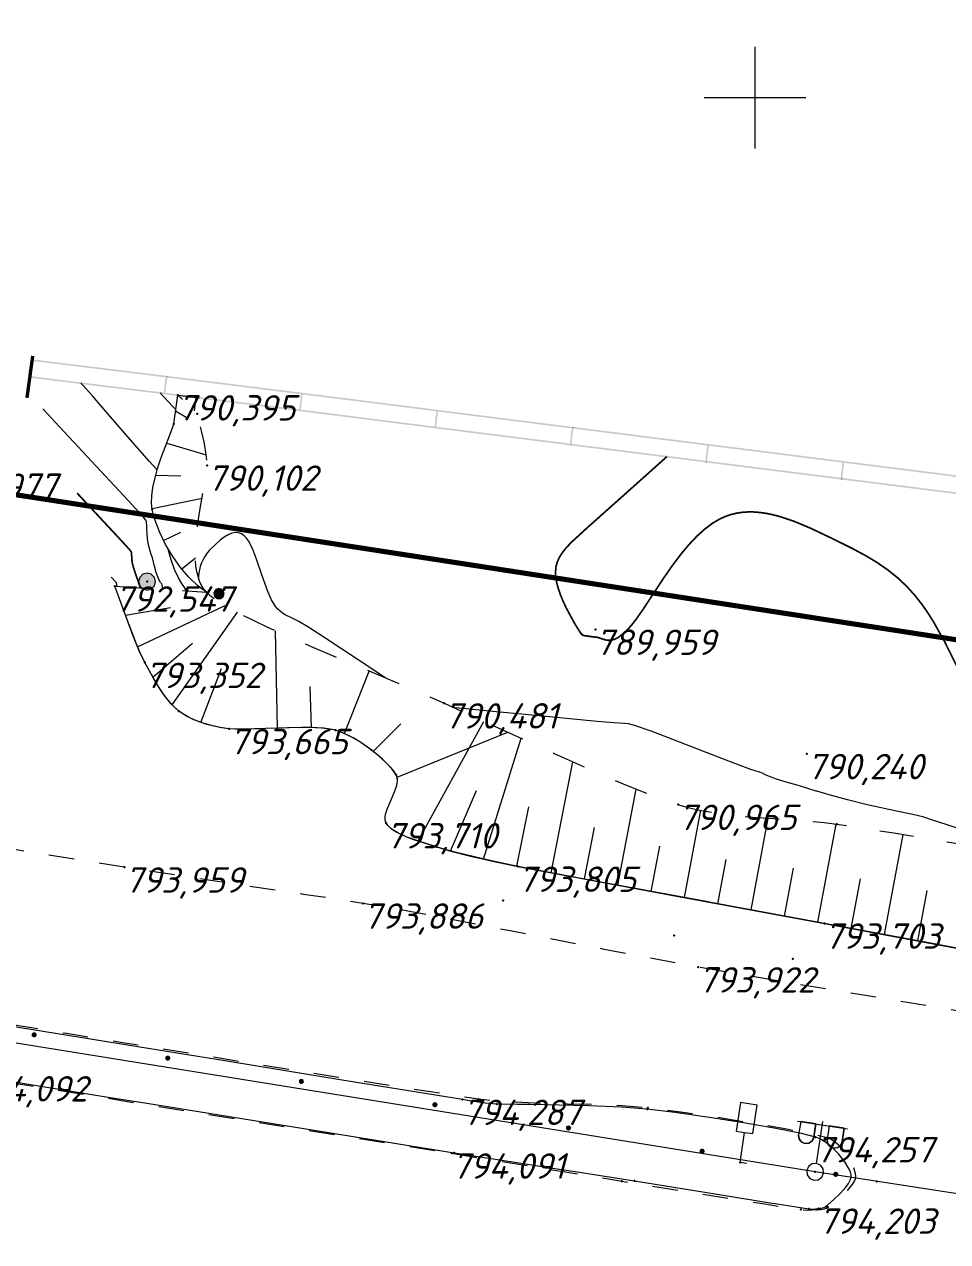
# Model space of a CAD drawing. Header units: metres. Extents: x 629572 to 645168, y 4785785 to 4790166.
# Drawn here: x 633256.9 to 633311.4, y 4788432.5 to 4788504.3 of the extents above; entities that cross this region are included whole.
import ezdxf

# ---------------------------------------------------------------- set-up
doc = ezdxf.new("R2010")
doc.units = ezdxf.units.M
for name, pattern in [('Сплошная', [0]), ('Сплошная_0_50', [0]), ('Штриховая 1.5-1.5', [3, 1.5, -1.5]), ('Штриховая 2', [4, 2, -2])]:
    doc.linetypes.add(name, pattern=pattern)
doc.layers.get('0').update_dxf_attribs({"linetype": 'CONTINUOUS'})
for name, color, linetype in [('Ворота', 7, 'CONTINUOUS'), ('Горизонтали', 7, 'CONTINUOUS'), ('Дороги с покрытием (край_ бровка)', 7, 'CONTINUOUS'), ('Дороги с покрытием (осевая линия)', 7, 'CONTINUOUS'), ('Дорожн. знаки (прочие)', 7, 'CONTINUOUS'), ('красная линия', 7, 'CONTINUOUS'), ('Нурсултан', 7, 'CONTINUOUS'), ('Ограды каменные и жб (H более 1м) - по краю', 7, 'CONTINUOUS'), ('Оттяжки для опор', 7, 'CONTINUOUS'), ('Проезжие части улиц и тротуаров (без бортового камня)', 7, 'CONTINUOUS'), ('Сетка координатная', 7, 'CONTINUOUS'), ('Столбы металлические', 7, 'CONTINUOUS'), ('Тротуары и пешеходные дорожки (бордюр)', 7, 'CONTINUOUS'), ('Фонари электр._ на мет. столб', 7, 'CONTINUOUS')]:
    doc.layers.add(name, color=color, linetype=linetype)
doc.layers.add('ЛЭП н.напряж.', color=10, linetype='SIL_KAB_NIZVOLT', lineweight=13)
doc.styles.add('ISOCPEUR', font='isocpeui.ttf')
doc.styles.get("Standard").update_dxf_attribs({"font": 'isocpeui.ttf'})
doc.linetypes.add('SIL_KAB_NIZVOLT', pattern='A,1,["<",Standard,S=1.6,R=0,X=-1,Y=-0.8],6,0,1,[">",Standard,S=1.6,R=0,X=-0.8,Y=-0.8],-2,8,-2', length=20)

# ---------------------------------------------------------------- blocks, each defined once
blk = doc.blocks.new('15 - 206.3.а знаки дорожн прочие')
at = {"color": 7, "linetype": 'Continuous', "lineweight": 0, "true_color": 0xffffff, "flags": 128}
blk.add_lwpolyline([(0.5, 3.5), (-0.5, 3.5), (-0.5, 1.8), (0, 1.8), (0.5, 1.8), (0.5, 3.5)], close=True, dxfattribs=at)
at = {"color": 7, "linetype": 'Continuous', "lineweight": 0, "flags": 128}
blk.add_lwpolyline([(0.4, 0), (0, 0), (0, 1.8)], dxfattribs=at)
at = {"color": 7, "style": 'ISOCPEUR', "flags": 1}
for tag in ['X', 'Отметка', 'Имя объекта CREDO-III', 'Код объекта CREDO-III', 'Номер', 'Примечание', 'Y']:
    blk.add_attdef(tag, (0, 0), '', height=2.5, dxfattribs=at)
blk = doc.blocks.new('38 - 110.1.2 фонари на метал.столб')
at = {"color": 7, "linetype": 'Continuous', "lineweight": 0, "flags": 128}
for points in [[(0, 0.5), (0, 3)], [(-1.5, 2.8), (1.5, 2.8)], [(-1.3, 2.8), (-1.3, 2)], [(-0.4, 2.8), (-0.4, 2)], [(0.4, 2.8), (0.4, 2)], [(1.3, 2.8), (1.3, 2)], [(-0.4, 2), (-0.434, 1.828), (-0.532, 1.682), (-0.678, 1.584), (-0.85, 1.55), (-1.022, 1.584), (-1.168, 1.682), (-1.266, 1.828), (-1.3, 2)], [(1.3, 2), (1.266, 1.828), (1.168, 1.682), (1.022, 1.584), (0.85, 1.55), (0.678, 1.584), (0.532, 1.682), (0.434, 1.828), (0.4, 2)]]:
    blk.add_lwpolyline(points, dxfattribs=at)
at = {"color": 7, "linetype": 'Continuous', "lineweight": 0, "true_color": 0xffffff, "flags": 128}
for points in [[(-0.4, 2.8), (-1.3, 2.8), (-1.3, 2), (-1.24, 1.775), (-1.075, 1.61), (-0.85, 1.55), (-0.625, 1.61), (-0.46, 1.775), (-0.4, 2), (-0.4, 2.8)], [(1.3, 2.8), (0.4, 2.8), (0.4, 2), (0.46, 1.775), (0.625, 1.61), (0.85, 1.55), (1.075, 1.61), (1.24, 1.775), (1.3, 2), (1.3, 2.8)]]:
    blk.add_lwpolyline(points, close=True, dxfattribs=at)
at = {"color": 7, "linetype": 'Continuous', "lineweight": 0, "flags": 128}
blk.add_lwpolyline([(0, 0.5), (-0.25, 0.433), (-0.433, 0.25), (-0.5, 0), (-0.433, -0.25), (-0.25, -0.433), (0, -0.5), (0.25, -0.433), (0.433, -0.25), (0.5, 0), (0.433, 0.25), (0.25, 0.433), (0, 0.5)], close=True, dxfattribs=at)
at = {"color": 7, "style": 'ISOCPEUR', "flags": 1}
for tag in ['X', 'Отметка', 'Имя объекта CREDO-III', 'Код объекта CREDO-III', 'Y']:
    blk.add_attdef(tag, (0, 0), '', height=2.5, dxfattribs=at)
blk = doc.blocks.new('20 - 106.1.1 столбы дерев d-0.6')
at = {"true_color": 0xffffff}
blk.add_hatch(color=7, dxfattribs=at).paths.add_polyline_path([(0.295, 0.052), (0.193, 0.23), (0, 0.3), (0, 0.3), (-0.193, 0.23), (-0.295, 0.052), (-0.26, -0.15), (-0.103, -0.282), (0.103, -0.282), (0.26, -0.15)])
at = {"color": 7, "linetype": 'Continuous', "lineweight": 0, "const_width": 0.06, "flags": 128}
blk.add_lwpolyline([(0, 0.3), (0.139, 0.266), (0.247, 0.17), (0.298, 0.036), (0.281, -0.106), (0.199, -0.225), (0.072, -0.291), (-0.072, -0.291), (-0.199, -0.225), (-0.281, -0.106), (-0.298, 0.036), (-0.247, 0.17), (-0.139, 0.266), (0, 0.3)], close=True, dxfattribs=at)
at = {"color": 7, "linetype": 'Continuous', "lineweight": 0, "true_color": 0xffffff, "flags": 128}
blk.add_lwpolyline([(0, 0.3), (-0.193, 0.23), (-0.295, 0.052), (-0.26, -0.15), (-0.103, -0.282), (0.103, -0.282), (0.26, -0.15), (0.295, 0.052), (0.193, 0.23), (0, 0.3)], close=True, dxfattribs=at)
at = {"color": 7, "style": 'ISOCPEUR', "flags": 1}
for tag in ['X', 'Высота', 'Отметка', 'Имя объекта CREDO-III', 'Код объекта CREDO-III', 'Номер', 'Y']:
    blk.add_attdef(tag, (0, 0), '', height=2.5, dxfattribs=at)
blk = doc.blocks.new('22 - 107.1.1 столбы метал d-1.0')
blk.add_hatch(color=7).paths.add_polyline_path([(0, 0.5), (-0.25, 0.433), (-0.433, 0.25), (-0.5, 0), (-0.433, -0.25), (-0.25, -0.433), (0, -0.5), (0.25, -0.433), (0.433, -0.25), (0.5, 0), (0.433, 0.25), (0.25, 0.433), (0, 0.5)])
at = {"color": 7, "linetype": 'Continuous', "lineweight": 0, "flags": 128}
blk.add_lwpolyline([(0, 0.5), (-0.25, 0.433), (-0.433, 0.25), (-0.5, 0), (-0.433, -0.25), (-0.25, -0.433), (0, -0.5), (0.25, -0.433), (0.433, -0.25), (0.5, 0), (0.433, 0.25), (0.25, 0.433), (0, 0.5)], close=True, dxfattribs=at)
at = {"color": 7, "style": 'ISOCPEUR', "flags": 1}
for tag in ['X', 'Высота', 'Отметка(высота) верхнего провода', 'Отметка(высота) нижнего провода', 'Отметка', 'Имя объекта CREDO-III', 'Код объекта CREDO-III', 'Номер', 'Y']:
    blk.add_attdef(tag, (0, 0), '', height=2.5, dxfattribs=at)
blk = doc.blocks.new('736 - 474 Ворота')
at = {"color": 7, "linetype": 'Continuous', "lineweight": 0, "const_width": 0.2, "flags": 128}
blk.add_lwpolyline([(0, 1.25), (0, -1.25)], dxfattribs=at)
blk = doc.blocks.new('Крест')
at = {"color": 0, "linetype": 'Continuous', "lineweight": 0, "flags": 128}
for points in [[(0, -1), (0, 1)], [(-1, 0), (1, 0)]]:
    blk.add_lwpolyline(points, dxfattribs=at)

msp = doc.modelspace()

# ---------------------------------------------------------------- hatches: boundary and pattern name
at = {"layer": 'Дороги с покрытием (осевая линия)'}
for points in [[(633257.442, 4788444.53), (633257.446, 4788444.531), (633257.562, 4788444.564), (633257.572, 4788444.567), (633257.569, 4788444.576), (633257.569, 4788444.576), (633257.572, 4788444.567), (633257.576, 4788444.568), (633257.578, 4788444.572), (633257.595, 4788444.612), (633257.628, 4788444.692), (633257.619, 4788444.696), (633257.628, 4788444.701), (633257.566, 4788444.815), (633257.563, 4788444.82), (633257.559, 4788444.82), (633257.557, 4788444.811), (633257.557, 4788444.811), (633257.559, 4788444.82), (633257.43, 4788444.843), (633257.422, 4788444.84), (633257.343, 4788444.771), (633257.324, 4788444.754), (633257.331, 4788444.747), (633257.331, 4788444.747), (633257.324, 4788444.754), (633257.322, 4788444.752), (633257.321, 4788444.751), (633257.321, 4788444.746), (633257.328, 4788444.616), (633257.338, 4788444.617), (633257.333, 4788444.616), (633257.328, 4788444.616), (633257.328, 4788444.611), (633257.332, 4788444.608), (633257.438, 4788444.533), (633257.444, 4788444.541), (633257.444, 4788444.541), (633257.438, 4788444.533)], [(633265.323, 4788443.154), (633265.327, 4788443.156), (633265.443, 4788443.188), (633265.452, 4788443.191), (633265.457, 4788443.192), (633265.459, 4788443.197), (633265.475, 4788443.236), (633265.509, 4788443.317), (633265.5, 4788443.321), (633265.5, 4788443.321), (633265.507, 4788443.318), (633265.509, 4788443.317), (633265.511, 4788443.321), (633265.51, 4788443.323), (633265.509, 4788443.326), (633265.446, 4788443.44), (633265.438, 4788443.435), (633265.438, 4788443.435), (633265.446, 4788443.44), (633265.444, 4788443.444), (633265.439, 4788443.445), (633265.311, 4788443.467), (633265.303, 4788443.465), (633265.224, 4788443.395), (633265.205, 4788443.378), (633265.212, 4788443.371), (633265.212, 4788443.371), (633265.202, 4788443.37), (633265.213, 4788443.319), (633265.215, 4788443.306), (633265.215, 4788443.306), (633265.202, 4788443.37), (633265.209, 4788443.241), (633265.219, 4788443.241), (633265.219, 4788443.241), (633265.213, 4788443.233), (633265.221, 4788443.229), (633265.271, 4788443.203), (633265.272, 4788443.203), (633265.213, 4788443.233), (633265.319, 4788443.157)], [(633273.204, 4788441.779), (633273.208, 4788441.78), (633273.324, 4788441.813), (633273.333, 4788441.816), (633273.331, 4788441.826), (633273.331, 4788441.826), (633273.333, 4788441.816), (633273.34, 4788441.822), (633273.335, 4788441.824), (633273.331, 4788441.826), (633273.331, 4788441.826), (633273.34, 4788441.822), (633273.356, 4788441.861), (633273.39, 4788441.942), (633273.392, 4788441.946), (633273.391, 4788441.948), (633273.39, 4788441.95), (633273.327, 4788442.065), (633273.319, 4788442.06), (633273.319, 4788442.06), (633273.327, 4788442.065), (633273.325, 4788442.069), (633273.32, 4788442.07), (633273.192, 4788442.092), (633273.184, 4788442.09), (633273.19, 4788442.082), (633273.19, 4788442.082), (633273.184, 4788442.09), (633273.105, 4788442.02), (633273.086, 4788442.003), (633273.084, 4788442.001), (633273.083, 4788442), (633273.083, 4788441.995), (633273.094, 4788441.943), (633273.096, 4788441.931), (633273.096, 4788441.931), (633273.083, 4788441.995), (633273.09, 4788441.865), (633273.1, 4788441.866), (633273.099, 4788441.866), (633273.094, 4788441.858), (633273.102, 4788441.854), (633273.148, 4788441.83), (633273.094, 4788441.858), (633273.2, 4788441.782)], [(633281.085, 4788440.404), (633281.089, 4788440.406), (633281.205, 4788440.439), (633281.214, 4788440.441), (633281.219, 4788440.443), (633281.221, 4788440.447), (633281.216, 4788440.449), (633281.212, 4788440.451), (633281.212, 4788440.451), (633281.221, 4788440.447), (633281.237, 4788440.486), (633281.271, 4788440.567), (633281.262, 4788440.571), (633281.262, 4788440.571), (633281.271, 4788440.576), (633281.258, 4788440.593), (633281.231, 4788440.628), (633281.231, 4788440.628), (633281.271, 4788440.576), (633281.208, 4788440.69), (633281.206, 4788440.694), (633281.201, 4788440.695), (633281.2, 4788440.685), (633281.2, 4788440.685), (633281.201, 4788440.695), (633281.073, 4788440.717), (633281.071, 4788440.707), (633281.071, 4788440.707), (633281.073, 4788440.717), (633281.068, 4788440.718), (633281.065, 4788440.715), (633280.986, 4788440.645), (633280.967, 4788440.629), (633280.965, 4788440.627), (633280.964, 4788440.625), (633280.964, 4788440.621), (633280.975, 4788440.569), (633280.977, 4788440.556), (633280.977, 4788440.556), (633280.964, 4788440.621), (633280.971, 4788440.491), (633280.975, 4788440.483), (633281.081, 4788440.407), (633281.086, 4788440.415), (633281.086, 4788440.415), (633281.081, 4788440.407)], [(633288.966, 4788439.031), (633288.97, 4788439.032), (633289.086, 4788439.065), (633289.096, 4788439.068), (633289.102, 4788439.074), (633289.119, 4788439.113), (633289.152, 4788439.194), (633289.154, 4788439.198), (633289.153, 4788439.2), (633289.152, 4788439.202), (633289.143, 4788439.198), (633289.143, 4788439.197), (633289.143, 4788439.198), (633289.152, 4788439.202), (633289.139, 4788439.219), (633289.112, 4788439.255), (633289.112, 4788439.255), (633289.152, 4788439.202), (633289.089, 4788439.316), (633289.082, 4788439.322), (633288.954, 4788439.344), (633288.949, 4788439.345), (633288.946, 4788439.341), (633288.867, 4788439.272), (633288.848, 4788439.255), (633288.855, 4788439.248), (633288.855, 4788439.248), (633288.845, 4788439.247), (633288.856, 4788439.195), (633288.858, 4788439.183), (633288.858, 4788439.183), (633288.845, 4788439.247), (633288.852, 4788439.117), (633288.852, 4788439.112), (633288.856, 4788439.11), (633288.962, 4788439.034)], [(633296.847, 4788437.659), (633296.852, 4788437.661), (633296.849, 4788437.67), (633296.849, 4788437.67), (633296.852, 4788437.661), (633296.968, 4788437.694), (633296.977, 4788437.696), (633296.984, 4788437.702), (633297, 4788437.741), (633297.034, 4788437.822), (633297.025, 4788437.826), (633297.034, 4788437.831), (633297.021, 4788437.848), (633296.994, 4788437.883), (633296.994, 4788437.883), (633297.034, 4788437.831), (633296.971, 4788437.945), (633296.962, 4788437.94), (633296.962, 4788437.94), (633296.971, 4788437.945), (633296.969, 4788437.949), (633296.964, 4788437.95), (633296.836, 4788437.972), (633296.831, 4788437.973), (633296.827, 4788437.97), (633296.834, 4788437.962), (633296.827, 4788437.97), (633296.749, 4788437.9), (633296.73, 4788437.884), (633296.737, 4788437.876), (633296.737, 4788437.876), (633296.727, 4788437.876), (633296.733, 4788437.746), (633296.734, 4788437.741), (633296.738, 4788437.738), (633296.743, 4788437.746), (633296.743, 4788437.746), (633296.738, 4788437.738), (633296.843, 4788437.662), (633296.849, 4788437.67), (633296.849, 4788437.67), (633296.843, 4788437.662)], [(633304.731, 4788436.296), (633304.735, 4788436.297), (633304.851, 4788436.33), (633304.86, 4788436.333), (633304.867, 4788436.339), (633304.862, 4788436.341), (633304.858, 4788436.342), (633304.858, 4788436.342), (633304.867, 4788436.339), (633304.883, 4788436.378), (633304.917, 4788436.459), (633304.919, 4788436.463), (633304.918, 4788436.465), (633304.916, 4788436.467), (633304.854, 4788436.581), (633304.845, 4788436.577), (633304.845, 4788436.577), (633304.854, 4788436.581), (633304.851, 4788436.586), (633304.847, 4788436.586), (633304.718, 4788436.609), (633304.71, 4788436.606), (633304.717, 4788436.599), (633304.717, 4788436.599), (633304.71, 4788436.606), (633304.632, 4788436.536), (633304.613, 4788436.52), (633304.62, 4788436.512), (633304.609, 4788436.512), (633304.62, 4788436.46), (633304.623, 4788436.447), (633304.623, 4788436.447), (633304.609, 4788436.512), (633304.616, 4788436.382), (633304.626, 4788436.382), (633304.626, 4788436.382), (633304.622, 4788436.382), (633304.616, 4788436.382), (633304.617, 4788436.377), (633304.621, 4788436.374), (633304.727, 4788436.299), (633304.732, 4788436.307), (633304.732, 4788436.307), (633304.727, 4788436.299)]]:
    msp.add_hatch(color=7, dxfattribs=at).paths.add_polyline_path(points)
at = {"layer": 'Ограды каменные и жб (H более 1м) - по краю'}
for points in [[(633259.309, 4788483.207), (633262.144, 4788482.858), (633265.15, 4788482.487), (633265.156, 4788482.537), (633265.15, 4788482.487), (633265.199, 4788482.481), (633265.206, 4788482.531), (633265.328, 4788483.523), (633265.278, 4788483.529), (633265.284, 4788483.579), (633262.278, 4788483.95), (633259.444, 4788484.299), (633257.345, 4788484.558), (633257.332, 4788484.459), (633259.431, 4788484.2), (633262.266, 4788483.85), (633265.222, 4788483.486), (633265.112, 4788482.593), (633262.156, 4788482.957), (633259.321, 4788483.307), (633257.222, 4788483.566), (633257.21, 4788483.466)], [(633273.101, 4788481.597), (633272.305, 4788481.698), (633272.305, 4788481.698), (633272.305, 4788481.698), (633270.145, 4788481.967), (633267.311, 4788482.32), (633265.947, 4788482.49), (633265.947, 4788482.49), (633265.947, 4788482.49), (633265.212, 4788482.58), (633265.199, 4788482.481), (633265.935, 4788482.39), (633267.298, 4788482.221), (633270.132, 4788481.867), (633272.293, 4788481.598), (633273.138, 4788481.492), (633273.187, 4788481.485), (633273.194, 4788481.535), (633273.319, 4788482.527), (633273.325, 4788482.577), (633273.276, 4788482.583), (633273.269, 4788482.533), (633273.276, 4788482.583), (633272.431, 4788482.69), (633272.43, 4788482.69), (633272.429, 4788482.69), (633270.268, 4788482.959), (633267.434, 4788483.312), (633266.071, 4788483.482), (633266.07, 4788483.482), (633266.07, 4788483.482), (633265.334, 4788483.573), (633265.322, 4788483.474), (633266.057, 4788483.383), (633266.058, 4788483.383), (633266.058, 4788483.383), (633267.422, 4788483.213), (633270.256, 4788482.86), (633272.416, 4788482.591), (633272.417, 4788482.591), (633272.418, 4788482.59), (633273.213, 4788482.49)], [(633265.328, 4788483.523), (633265.334, 4788483.573), (633265.284, 4788483.579), (633265.278, 4788483.529)], [(633275.286, 4788481.22), (633278.119, 4788480.863), (633281.124, 4788480.483), (633281.174, 4788480.477), (633281.18, 4788480.527), (633281.306, 4788481.519), (633281.312, 4788481.569), (633281.262, 4788481.575), (633281.256, 4788481.525), (633281.262, 4788481.575), (633278.257, 4788481.954), (633275.424, 4788482.312), (633273.325, 4788482.577), (633273.313, 4788482.478), (633275.411, 4788482.213), (633278.245, 4788481.855), (633281.2, 4788481.482), (633281.087, 4788480.589), (633278.132, 4788480.962), (633275.298, 4788481.32), (633273.2, 4788481.585), (633273.187, 4788481.485)], [(633283.273, 4788480.212), (633286.106, 4788479.855), (633289.111, 4788479.475), (633289.117, 4788479.525), (633289.167, 4788479.519), (633289.292, 4788480.511), (633289.243, 4788480.517), (633289.249, 4788480.567), (633286.244, 4788480.946), (633283.41, 4788481.304), (633281.312, 4788481.569), (633281.299, 4788481.469), (633283.398, 4788481.204), (633286.231, 4788480.847), (633289.187, 4788480.474), (633289.074, 4788479.581), (633286.119, 4788479.954), (633283.285, 4788480.312), (633281.187, 4788480.576), (633281.174, 4788480.477)], [(633291.259, 4788479.204), (633294.093, 4788478.846), (633297.098, 4788478.467), (633297.104, 4788478.517), (633297.154, 4788478.51), (633297.279, 4788479.502), (633297.229, 4788479.509), (633297.279, 4788479.502), (633297.285, 4788479.552), (633297.236, 4788479.558), (633294.23, 4788479.938), (633291.397, 4788480.295), (633289.299, 4788480.56), (633289.286, 4788480.461), (633291.384, 4788480.196), (633294.218, 4788479.838), (633297.173, 4788479.465), (633297.061, 4788478.572), (633294.105, 4788478.946), (633291.272, 4788479.303), (633289.173, 4788479.568), (633289.161, 4788479.469)], [(633289.292, 4788480.511), (633289.299, 4788480.56), (633289.249, 4788480.567), (633289.243, 4788480.517)], [(633289.167, 4788479.519), (633289.117, 4788479.525), (633289.111, 4788479.475), (633289.161, 4788479.469)], [(633299.246, 4788478.196), (633302.079, 4788477.838), (633305.084, 4788477.459), (633305.091, 4788477.508), (633305.14, 4788477.502), (633305.266, 4788478.494), (633305.216, 4788478.5), (633305.266, 4788478.494), (633305.272, 4788478.544), (633305.222, 4788478.55), (633302.217, 4788478.929), (633299.384, 4788479.287), (633297.285, 4788479.552), (633297.273, 4788479.453), (633299.371, 4788479.188), (633302.205, 4788478.83), (633305.16, 4788478.457), (633305.047, 4788477.564), (633302.092, 4788477.937), (633299.258, 4788478.295), (633297.16, 4788478.56), (633297.147, 4788478.461)], [(633297.154, 4788478.51), (633297.104, 4788478.517), (633297.098, 4788478.467), (633297.147, 4788478.461)], [(633307.232, 4788477.187), (633310.066, 4788476.83), (633313.071, 4788476.45), (633313.077, 4788476.5), (633313.071, 4788476.45), (633313.121, 4788476.444), (633313.127, 4788476.494), (633313.231, 4788477.319), (633313.152, 4788477.45), (633313.148, 4788477.456), (633313.089, 4788477.553), (633313.086, 4788477.557), (633310.204, 4788477.921), (633307.37, 4788478.279), (633305.272, 4788478.544), (633305.259, 4788478.444), (633307.358, 4788478.18), (633310.191, 4788477.822), (633313.147, 4788477.449), (633313.034, 4788476.556), (633310.078, 4788476.929), (633307.245, 4788477.287), (633305.147, 4788477.552), (633305.134, 4788477.452)], [(633305.14, 4788477.502), (633305.091, 4788477.508), (633305.084, 4788477.459), (633305.134, 4788477.452)]]:
    msp.add_hatch(color=7, dxfattribs=at).paths.add_polyline_path(points)

# ---------------------------------------------------------------- linework, layer by layer
at = {"layer": 'Горизонтали', "color": 34, "linetype": 'Сплошная', "lineweight": 0, "true_color": 0xa55200, "flags": 128}
for points, elevation in [([(633264.731, 4788478.015), (633264.683, 4788478.066), (633264.268, 4788478.528), (633263.003, 4788479.973), (633261.715, 4788481.461), (633261.478, 4788481.736), (633260.903, 4788482.393), (633260.358, 4788483.001), (633260.267, 4788483.102), (633260.238, 4788483.135), (633260.234, 4788483.139), (633260.229, 4788483.144)], 791), ([(633265.827, 4788481.593), (633265.675, 4788481.755), (633265.066, 4788482.404), (633264.914, 4788482.567)], 790.5), ([(633265.076, 4788470.979), (633265.066, 4788471.029), (633265.018, 4788471.235), (633264.976, 4788471.32), (633264.975, 4788471.322), (633264.928, 4788471.387), (633264.852, 4788471.52), (633264.764, 4788471.715), (633264.671, 4788471.98), (633264.574, 4788472.337), (633264.557, 4788472.411), (633264.446, 4788472.83), (633264.38, 4788473.029), (633264.229, 4788473.518), (633264.171, 4788473.825), (633264.132, 4788474.19), (633264.111, 4788474.631), (633264.11, 4788474.68), (633264.092, 4788474.977), (633264.051, 4788475.068), (633263.917, 4788475.234), (633263.017, 4788476.22), (633258.984, 4788480.557), (633258.48, 4788481.098), (633258.278, 4788481.315), (633258.028, 4788481.583), (633258.018, 4788481.595), (633257.98, 4788481.634)], 791.5), ([(633278.171, 4788465.763), (633277.512, 4788466.199), (633274.671, 4788468.079), (633273.614, 4788468.772), (633273.094, 4788469.086), (633272.657, 4788469.301), (633272.286, 4788469.48), (633272.117, 4788469.579), (633271.976, 4788469.684), (633271.844, 4788469.811), (633271.718, 4788469.961), (633271.476, 4788470.351), (633271.247, 4788470.86), (633270.908, 4788471.842), (633270.595, 4788472.765), (633270.348, 4788473.382), (633270.107, 4788473.839), (633269.988, 4788474.007), (633269.869, 4788474.136), (633269.707, 4788474.254), (633269.53, 4788474.319), (633269.339, 4788474.332), (633269.133, 4788474.293), (633268.915, 4788474.204), (633268.682, 4788474.063), (633268.435, 4788473.873), (633268.147, 4788473.612), (633267.793, 4788473.264), (633267.639, 4788473.074), (633267.482, 4788472.812), (633267.351, 4788472.542), (633267.271, 4788472.333), (633267.216, 4788472.134), (633267.179, 4788471.926), (633267.163, 4788471.748), (633267.162, 4788471.741), (633267.157, 4788471.679), (633267.157, 4788471.676), (633267.157, 4788471.674), (633267.157, 4788471.673), (633267.157, 4788471.673), (633267.156, 4788471.672)], 790.5), ([(633266.42, 4788470.893), (633266.416, 4788470.916), (633266.383, 4788471.028), (633266.312, 4788471.13), (633266.297, 4788471.148), (633266.179, 4788471.315), (633265.983, 4788471.657), (633265.759, 4788472.158), (633265.539, 4788472.784), (633265.401, 4788473.277), (633265.377, 4788473.372)], 791), ([(633262.388, 4788471.151), (633262.384, 4788471.156), (633262.364, 4788471.192), (633262.34, 4788471.271), (633262.332, 4788471.315), (633262.33, 4788471.337), (633262.33, 4788471.34), (633262.329, 4788471.354), (633262.275, 4788471.417), (633262.071, 4788471.636), (633262.02, 4788471.69)], 792.5), ([(633315.173, 4788455.436), (633315.111, 4788455.537), (633314.945, 4788455.786), (633314.802, 4788455.941), (633314.654, 4788456.025), (633314.311, 4788456.131), (633313.781, 4788456.287), (633310.837, 4788457.237), (633310.519, 4788457.345), (633309.892, 4788457.548), (633309.308, 4788457.692), (633308.352, 4788457.894), (633306.539, 4788458.283), (633305.446, 4788458.55), (633304.364, 4788458.846), (633303.653, 4788459.064), (633303.612, 4788459.077), (633302.987, 4788459.269), (633302.475, 4788459.418), (633301.829, 4788459.607), (633301.197, 4788459.803), (633300.908, 4788459.907), (633300.691, 4788460), (633300.5, 4788460.094), (633300.486, 4788460.102), (633300.285, 4788460.184), (633300.258, 4788460.191), (633299.76, 4788460.351), (633298.797, 4788460.708), (633296.916, 4788461.435), (633293.923, 4788462.585), (633292.824, 4788462.967), (633292.53, 4788463.043), (633292.312, 4788463.068), (633292.309, 4788463.068), (633291.672, 4788463.105), (633290.684, 4788463.186), (633288.074, 4788463.434), (633286.445, 4788463.592), (633284.724, 4788463.759), (633283.324, 4788463.896), (633283.324, 4788463.896), (633282.548, 4788463.971), (633282.302, 4788463.995), (633282.263, 4788463.999), (633282.222, 4788464.003)], 790.5)]:
    msp.add_lwpolyline(points, dxfattribs=dict(at, elevation=elevation))
at = {"layer": 'Горизонтали', "color": 34, "linetype": 'Сплошная', "lineweight": 0, "const_width": 0.1, "flags": 128}
for points, elevation in [([(633325.457, 4788453.844), (633325.583, 4788453.849), (633326.089, 4788453.893), (633326.231, 4788453.952), (633326.344, 4788454.007), (633326.915, 4788454.119), (633327.046, 4788454.141), (633327.504, 4788454.219), (633328.186, 4788454.334), (633328.198, 4788454.336), (633328.465, 4788454.393), (633328.648, 4788454.486), (633328.825, 4788454.655), (633329.017, 4788454.922), (633329.205, 4788455.262), (633329.346, 4788455.611), (633329.442, 4788455.972), (633329.491, 4788456.345), (633329.495, 4788456.73), (633329.452, 4788457.124), (633329.362, 4788457.528), (633329.227, 4788457.941), (633329.039, 4788458.381), (633328.791, 4788458.864), (633328.486, 4788459.388), (633328.123, 4788459.951), (633327.702, 4788460.556), (633327.23, 4788461.189), (633326.716, 4788461.84), (633326.186, 4788462.474), (633325.867, 4788462.832), (633325.637, 4788463.06), (633325.447, 4788463.205), (633325.276, 4788463.282), (633325.108, 4788463.3), (633324.923, 4788463.262), (633324.698, 4788463.167), (633324.36, 4788462.982), (633323.953, 4788462.747), (633322.903, 4788462.146), (633322.075, 4788461.702), (633321.34, 4788461.343), (633320.702, 4788461.075), (633319.981, 4788460.841), (633319.267, 4788460.69), (633318.551, 4788460.62), (633317.734, 4788460.619), (633316.77, 4788460.671), (633316.007, 4788460.754), (633315.699, 4788460.812), (633315.37, 4788460.897), (633315.155, 4788460.956), (633315.143, 4788460.959), (633314.94, 4788461.024), (633314.768, 4788461.119), (633314.591, 4788461.263), (633314.408, 4788461.458), (633314.212, 4788461.715), (633314.006, 4788462.031), (633313.561, 4788462.846), (633312.744, 4788464.608), (633311.879, 4788466.494), (633311.189, 4788467.881), (633310.533, 4788469.052), (633310.217, 4788469.554), (633309.908, 4788470.006), (633309.44, 4788470.609), (633308.941, 4788471.159), (633308.405, 4788471.664), (633307.823, 4788472.131), (633307.208, 4788472.556), (633306.513, 4788472.974), (633305.716, 4788473.401), (633304.578, 4788473.966), (633304.574, 4788473.968), (633304.571, 4788473.969), (633303.297, 4788474.576), (633302.34, 4788474.978), (633301.47, 4788475.272), (633301.066, 4788475.379), (633300.677, 4788475.459), (633300.291, 4788475.515), (633299.919, 4788475.544), (633299.561, 4788475.545), (633299.214, 4788475.52), (633298.88, 4788475.467), (633298.557, 4788475.387), (633298.244, 4788475.279), (633297.943, 4788475.144), (633297.493, 4788474.88), (633297.036, 4788474.538), (633296.571, 4788474.117), (633296.095, 4788473.613), (633295.618, 4788473.041), (633295.117, 4788472.376), (633294.587, 4788471.614), (633293.911, 4788470.587), (633293.378, 4788469.774), (633293.02, 4788469.262), (633292.728, 4788468.886), (633292.449, 4788468.575), (633292.184, 4788468.327), (633291.933, 4788468.143), (633291.699, 4788468.025), (633291.477, 4788467.968), (633291.268, 4788467.971), (633291.044, 4788468.034), (633291.042, 4788468.035), (633290.726, 4788468.143), (633290.726, 4788468.143), (633290.672, 4788468.148), (633290.59, 4788468.157), (633290.483, 4788468.17), (633290.366, 4788468.184), (633290.364, 4788468.184), (633289.915, 4788468.249), (633289.814, 4788468.289), (633289.716, 4788468.389), (633289.346, 4788468.981), (633288.852, 4788469.897), (633288.661, 4788470.309), (633288.504, 4788470.695), (633288.381, 4788471.057), (633288.293, 4788471.392), (633288.241, 4788471.699), (633288.225, 4788471.979), (633288.25, 4788472.282), (633288.325, 4788472.573), (633288.452, 4788472.858), (633288.633, 4788473.147), (633288.864, 4788473.437), (633289.165, 4788473.756), (633290.144, 4788474.655), (633290.187, 4788474.693), (633291.515, 4788475.875), (633292.867, 4788477.083), (633293.948, 4788478.049), (633293.948, 4788478.049), (633294.298, 4788478.362), (633294.545, 4788478.583), (633294.754, 4788478.77), (633294.765, 4788478.78), (633294.796, 4788478.808), (633294.796, 4788478.808)], 790), ([(633263.732, 4788471.065), (633263.717, 4788471.115), (633263.595, 4788471.486), (633263.542, 4788471.635), (633263.321, 4788472.291), (633263.26, 4788472.537), (633263.232, 4788472.753), (633263.221, 4788472.984), (633263.22, 4788473.01), (633263.21, 4788473.165), (633263.119, 4788473.301), (633262.646, 4788473.819), (633260.527, 4788476.096), (633260, 4788476.662)], 792)]:
    msp.add_lwpolyline(points, dxfattribs=dict(at, elevation=elevation))
at = {"layer": 'Дороги с покрытием (край_ бровка)', "color": 251, "linetype": 'Сплошная', "lineweight": 0, "true_color": 0x636466, "flags": 128}
msp.add_lwpolyline([(633329.849, 4788445.902), (633329.107, 4788446.037), (633328.397, 4788446.199), (633328.052, 4788446.302), (633327.749, 4788446.414), (633327.484, 4788446.551), (633327.182, 4788446.764), (633326.991, 4788446.915), (633326.644, 4788447.181), (633326.341, 4788447.365), (633326.06, 4788447.471), (633325.636, 4788447.547), (633324.868, 4788447.642), (633324.073, 4788447.728), (633323.006, 4788447.845), (633321.955, 4788447.974), (633321.151, 4788448.096), (633317.269, 4788448.808), (633310.753, 4788450.022), (633310.678, 4788450.036), (633304.088, 4788451.265), (633297.288, 4788452.523), (633297.234, 4788452.533), (633290.154, 4788453.844), (633286.012, 4788454.621), (633284.274, 4788454.988), (633282.545, 4788455.401), (633281.782, 4788455.605), (633281.197, 4788455.782), (633280.72, 4788455.934), (633280.051, 4788456.15), (633279.418, 4788456.381), (633278.935, 4788456.603), (633278.69, 4788456.745), (633278.491, 4788456.889), (633278.338, 4788457.036), (633278.231, 4788457.187), (633278.176, 4788457.348), (633278.17, 4788457.543), (633278.214, 4788457.776), (633278.31, 4788458.06), (633278.527, 4788458.561), (633278.769, 4788459.122), (633278.861, 4788459.413), (633278.902, 4788459.655), (633278.892, 4788459.861), (633278.832, 4788460.033), (633278.707, 4788460.226), (633278.527, 4788460.449), (633278.029, 4788460.952), (633277.382, 4788461.492), (633276.69, 4788461.975), (633276.3, 4788462.208), (633275.924, 4788462.402), (633275.57, 4788462.555), (633275.24, 4788462.664), (633274.891, 4788462.736), (633274.444, 4788462.787), (633273.897, 4788462.816), (633273.24, 4788462.825), (633271.118, 4788462.767), (633270.759, 4788462.753), (633269.607, 4788462.722), (633268.981, 4788462.747), (633268.44, 4788462.829), (633267.927, 4788462.937), (633267.388, 4788463.091), (633266.899, 4788463.276), (633266.418, 4788463.517), (633266.007, 4788463.794), (633265.634, 4788464.135), (633265.254, 4788464.581), (633264.922, 4788465.045), (633264.581, 4788465.591), (633264.002, 4788466.652), (633263.741, 4788467.202), (633263.448, 4788467.891), (633262.852, 4788469.447), (633262.235, 4788471.161)], dxfattribs=at)
at = {"layer": 'красная линия', "color": 1, "linetype": 'Сплошная_0_50', "lineweight": 0, "true_color": 0xff0000, "const_width": 0.3, "elevation": 794.579, "flags": 128}
msp.add_lwpolyline([(635401.641, 4788148.595), (634957.655, 4788205.711), (634868.946, 4788233.682), (634603.956, 4788290.084), (634469.438, 4788276.801), (634466.442, 4788288.998), (634455.452, 4788300.111), (634423.85, 4788288.187), (634367.861, 4788295.693), (634267.843, 4788409.4), (634475.845, 4788682.207), (634474.555, 4788790.795), (634449.85, 4788818.401), (634024.042, 4788644.6), (633889.34, 4788556.209), (633827.944, 4788529.992), (633792.752, 4788543.316), (633784.34, 4788495.79), (633741.538, 4788462.098), (633741.25, 4788461.815), (633707.246, 4788430.797), (633615.343, 4788446.001), (633603.65, 4788448.117), (633593.847, 4788448.295), (633403.135, 4788458.998), (633383.735, 4788456.919), (632950.737, 4788523.705), (632422.446, 4788608.882), (631759.541, 4788723.01), (631749.061, 4788727.901), (631729.34, 4788731.902), (631702.953, 4788733.892), (631676.149, 4788739.917), (631633.151, 4788748.593), (631552.757, 4788764.604), (631505.748, 4788774.005), (631486.053, 4788777.916), (631418.334, 4788781.792), (630663.641, 4788895.085)], dxfattribs=at)
at = {"layer": 'ЛЭП н.напряж.', "lineweight": 13}
msp.add_lwpolyline([(633956.501, 4788331.707), (633922.81, 4788336.992), (633888.131, 4788342.675), (633853.736, 4788348.119), (633819.767, 4788353.675), (633785.324, 4788359.671), (633750.794, 4788364.868), (633715.797, 4788370.174), (633679.74, 4788375.962), (633645.168, 4788381.424), (633610.662, 4788387.089), (633576.869, 4788392.73), (633544.157, 4788397.966), (633510.841, 4788403.299), (633477.474, 4788408.502), (633444.363, 4788413.806), (633412.436, 4788419.051), (633378.475, 4788424.98), (633303.547, 4788436.604), (633254.751, 4788444.467), (633214.209, 4788452.322), (633180.137, 4788457.953)], dxfattribs=at)
at = {"layer": 'Нурсултан', "color": 251, "linetype": 'Сплошная', "lineweight": 0, "flags": 128}
for points in [[(633267.632, 4788470.815), (633267.372, 4788471), (633267.113, 4788471.21), (633266.602, 4788471.7), (633266.108, 4788472.276), (633265.646, 4788472.922), (633265.227, 4788473.622), (633264.876, 4788474.34), (633264.608, 4788475.041), (633264.51, 4788475.374), (633264.438, 4788475.69), (633264.398, 4788476.065), (633264.412, 4788476.499), (633264.48, 4788476.995), (633264.601, 4788477.552), (633264.755, 4788478.102), (633264.953, 4788478.707), (633265.616, 4788480.454), (633265.714, 4788480.754), (633265.941, 4788482.44), (633267.211, 4788482.282)], [(633278.876, 4788459.475), (633278.901, 4788459.64), (633278.902, 4788459.787), (633278.879, 4788459.918), (633278.832, 4788460.033), (633278.597, 4788460.367), (633278.223, 4788460.769), (633277.749, 4788461.198), (633277.218, 4788461.615), (633276.689, 4788461.976), (633276.171, 4788462.278), (633275.684, 4788462.509), (633275.24, 4788462.664), (633274.94, 4788462.728), (633274.566, 4788462.776), (633273.584, 4788462.823), (633272.407, 4788462.812), (633269.826, 4788462.725), (633269.322, 4788462.725), (633268.981, 4788462.747), (633268.52, 4788462.815), (633268.078, 4788462.902), (633267.659, 4788463.008), (633267.268, 4788463.132), (633266.906, 4788463.273), (633266.575, 4788463.431), (633266.275, 4788463.605), (633266.007, 4788463.794), (633265.772, 4788463.998), (633265.533, 4788464.244), (633265.292, 4788464.532), (633265.047, 4788464.863), (633264.545, 4788465.652), (633264.002, 4788466.652), (633263.672, 4788467.356), (633263.291, 4788468.284), (633262.852, 4788469.447), (633262.235, 4788471.161)], [(633278.543, 4788456.847), (633278.789, 4788456.684), (633279.096, 4788456.522), (633279.44, 4788456.373), (633279.852, 4788456.218), (633281.197, 4788455.782), (633282.05, 4788455.531), (633283.221, 4788455.233), (633284.614, 4788454.913), (633286.012, 4788454.621), (633295.049, 4788452.937), (633304.088, 4788451.265), (633312.618, 4788449.674), (633321.151, 4788448.096), (633322.506, 4788447.904), (633323.977, 4788447.739), (633325.388, 4788447.581), (633326.06, 4788447.471), (633326.283, 4788447.392), (633326.515, 4788447.267), (633326.744, 4788447.108), (633327.364, 4788446.63), (633327.562, 4788446.505), (633327.749, 4788446.414), (633328.132, 4788446.276), (633328.582, 4788446.151), (633329.107, 4788446.037), (633329.849, 4788445.902)]]:
    msp.add_lwpolyline(points, dxfattribs=at)
at = {"layer": 'Нурсултан', "color": 251, "linetype": 'Штриховая 2', "lineweight": 0, "flags": 128}
for points in [[(633267.632, 4788470.815), (633267.477, 4788470.997), (633267.342, 4788471.21), (633267.229, 4788471.454), (633267.137, 4788471.729), (633267.067, 4788472.036), (633267.017, 4788472.374), (633266.988, 4788472.743), (633266.98, 4788473.145), (633267.014, 4788473.903), (633267.109, 4788474.767), (633267.262, 4788475.744), (633267.616, 4788477.661), (633267.667, 4788478.04), (633267.677, 4788478.293), (633267.621, 4788478.914), (633267.512, 4788479.589), (633267.351, 4788480.331), (633267.094, 4788481.342), (633265.941, 4788482.44)], [(633262.235, 4788471.161), (633267.632, 4788470.815), (633267.843, 4788470.626), (633268.118, 4788470.42), (633268.862, 4788469.954), (633269.869, 4788469.414), (633271.155, 4788468.789), (633272.367, 4788468.237), (633273.809, 4788467.605), (633279.538, 4788465.185), (633281.657, 4788464.261), (633288.146, 4788461.297), (633291.073, 4788459.995), (633292.454, 4788459.407), (633293.637, 4788458.929), (633294.64, 4788458.552), (633295.47, 4788458.273), (633296.126, 4788458.09), (633296.82, 4788457.932), (633297.561, 4788457.798), (633298.363, 4788457.685), (633299.844, 4788457.538), (633303.258, 4788457.296), (633304.085, 4788457.214), (633304.83, 4788457.12), (633308.194, 4788456.605), (633314.235, 4788455.601), (633321.822, 4788454.269), (633323.533, 4788454), (633324.725, 4788453.85), (633325.469, 4788453.809), (633326.327, 4788453.821), (633327.188, 4788453.872), (633329.157, 4788454.027), (633330.044, 4788454.064), (633330.467, 4788454.06), (633330.835, 4788454.036), (633331.155, 4788453.992), (633331.432, 4788453.928), (633331.855, 4788453.775), (633332.276, 4788453.565), (633332.697, 4788453.296), (633333.125, 4788452.964), (633333.55, 4788452.58), (633334, 4788452.121), (633334.485, 4788451.579), (633335.137, 4788450.808)]]:
    msp.add_lwpolyline(points, dxfattribs=at)
at = {"layer": 'Нурсултан', "color": 251, "linetype": 'Continuous', "lineweight": 0, "flags": 128}
for points in [[(633267.008, 4788482.307), (633266.909, 4788481.518)], [(633265.818, 4788481.523), (633266.543, 4788481.09)], [(633265.294, 4788479.605), (633267.619, 4788478.926)], [(633264.646, 4788477.714), (633266.128, 4788477.669)], [(633264.433, 4788475.74), (633267.377, 4788476.364)], [(633265.108, 4788473.865), (633266.114, 4788474.35)], [(633266.186, 4788472.186), (633266.986, 4788472.845)], [(633263.577, 4788467.587), (633268.744, 4788470.028)], [(633262.851, 4788469.45), (633265.517, 4788469.915)], [(633265.612, 4788464.164), (633269.467, 4788469.629)], [(633271.825, 4788462.792), (633271.708, 4788468.537)], [(633264.466, 4788465.797), (633266.808, 4788467.798)], [(633267.295, 4788463.123), (633268.526, 4788466.298)], [(633275.778, 4788462.465), (633277.24, 4788466.156)], [(633273.825, 4788462.811), (633273.751, 4788465.237)], [(633277.473, 4788461.414), (633279.098, 4788463.041)], [(633280.13, 4788456.128), (633284.007, 4788463.187)], [(633278.882, 4788459.897), (633285.416, 4788462.543)], [(633283.982, 4788455.058), (633286.199, 4788462.186)], [(633287.978, 4788454.255), (633289.255, 4788460.803)], [(633282.04, 4788455.534), (633283.565, 4788459.113)], [(633291.91, 4788453.522), (633292.986, 4788459.192)], [(633285.937, 4788454.637), (633286.645, 4788458.148)], [(633295.843, 4788452.79), (633296.799, 4788457.937)], [(633299.776, 4788452.063), (633300.781, 4788457.472)], [(633303.71, 4788451.335), (633304.785, 4788457.126)], [(633289.944, 4788453.888), (633290.53, 4788456.932)], [(633307.642, 4788450.602), (633308.74, 4788456.514)], [(633293.877, 4788453.156), (633294.374, 4788455.815)], [(633297.81, 4788452.427), (633298.294, 4788455.035)], [(633301.743, 4788451.699), (633302.266, 4788454.514)], [(633305.676, 4788450.969), (633306.22, 4788453.897)], [(633309.608, 4788450.236), (633310.161, 4788453.211)]]:
    msp.add_lwpolyline(points, dxfattribs=at)
at = {"layer": 'Нурсултан', "color": 7}
for p in [(633257.216, 4788483.516, 4.64), (633265.941, 4788482.44, 3.718), (633272.299, 4788481.648, 3.469), (633265.714, 4788480.754, 3.927), (633267.094, 4788481.342, 3.54), (633267.677, 4788478.293, 3.425), (633264.438, 4788475.69, 4.645), (633264.131, 4788471.433, 5.136), (633262.235, 4788471.161, 5.87), (633267.632, 4788470.815, 3.882), (633268.374, 4788470.73, 4.082), (633290.581, 4788468.607, 3.282), (633264.002, 4788466.652, 6.675), (633281.657, 4788464.261, 3.804), (633266.007, 4788463.794, 6.89), (633268.981, 4788462.747, 6.988), (633275.24, 4788462.664, 6.713), (633303.059, 4788461.269, 3.563), (633278.832, 4788460.033, 6.521), (633295.47, 4788458.273, 4.288), (633278.231, 4788457.187, 7.033), (633304.83, 4788457.12, 4.023), (633281.197, 4788455.782, 7.12), (633262.808, 4788454.575, 7.282), (633286.012, 4788454.621, 7.128), (633276.886, 4788452.446, 7.209), (633285.143, 4788452.611, -786.677), (633282.094, 4788451.502, 7.237), (633304.088, 4788451.265, 7.026), (633295.23, 4788450.548, -786.677), (633302.238, 4788449.165, -786.677), (633296.651, 4788448.681, 7.245), (633282.743, 4788440.862, 7.61), (633283.689, 4788440.895, 7.46), (633284.759, 4788440.595, 7.608), (633293.642, 4788440.302, 7.579), (633293.677, 4788440.374, 7.429), (633303.565, 4788438.656, 7.58), (633304.169, 4788438.591, 7.585), (633304.25, 4788438.614, 7.435), (633282.114, 4788437.695, 7.414), (633282.255, 4788437.732, 7.564), (633299.114, 4788437.149, 7.66), (633303.547, 4788436.604, 7.653), (633292.146, 4788436.051, 7.405), (633292.88, 4788436.064, 7.579), (633307.184, 4788436.036, 7.403), (633302.705, 4788434.37, 7.385), (633303.175, 4788434.415, 7.545), (633303.635, 4788434.373, 7.395), (633303.748, 4788434.441, 7.526), (633304.185, 4788434.561, 7.52), (633304.301, 4788434.518, 7.37)]:
    msp.add_point(p, dxfattribs=at)
at = {"layer": 'Проезжие части улиц и тротуаров (без бортового камня)', "linetype": 'Штриховая 1.5-1.5', "lineweight": 0, "flags": 128}
msp.add_lwpolyline([(633381.211, 4788435.356), (633381.211, 4788435.356), (633371.178, 4788437.15), (633362.791, 4788438.639), (633357.698, 4788439.52), (633356.331, 4788439.73), (633354.792, 4788439.939), (633352.08, 4788440.267), (633351.876, 4788440.291), (633348.961, 4788440.649), (633345.92, 4788441.046), (633342.793, 4788441.454), (633333.572, 4788442.667), (633326.491, 4788443.634), (633324.475, 4788443.943), (633322.219, 4788444.317), (633318.156, 4788445.031), (633317.958, 4788445.067), (633313.696, 4788445.813), (633308.551, 4788446.668), (633308.462, 4788446.683), (633302.284, 4788447.709), (633296.651, 4788448.681), (633291.1, 4788449.728), (633285.557, 4788450.818), (633284.838, 4788450.961), (633282.094, 4788451.502), (633281.61, 4788451.594), (633280.361, 4788451.832), (633278.625, 4788452.151), (633276.886, 4788452.446), (633273.503, 4788452.956), (633272.79, 4788453.062), (633268.154, 4788453.754), (633262.808, 4788454.575), (633254.769, 4788455.875), (633243.986, 4788457.636), (633236.395, 4788458.884), (633233.325, 4788459.387), (633231.777, 4788459.639), (633227.163, 4788460.41), (633225.351, 4788460.739), (633224.363, 4788460.952), (633207.98, 4788463.595), (633198.302, 4788467.368), (633197.718, 4788467.488), (633196.714, 4788467.723), (633194.495, 4788468.268), (633194.288, 4788468.32), (633191.956, 4788468.89), (633189.982, 4788469.355), (633188.007, 4788469.817), (633186.032, 4788470.276)], dxfattribs=at)
msp.add_lwpolyline([(633282.114, 4788437.695), (633285.458, 4788437.149), (633287.24, 4788436.855), (633288.802, 4788436.598), (633292.146, 4788436.051), (633296.302, 4788435.385), (633300.575, 4788434.706), (633302.705, 4788434.37), (633303.032, 4788434.346), (633303.362, 4788434.353), (633303.635, 4788434.373), (633303.775, 4788434.382), (633303.871, 4788434.388), (633304.104, 4788434.421), (633304.214, 4788434.461), (633304.301, 4788434.518), (633304.424, 4788434.615), (633304.802, 4788434.913), (633305.228, 4788435.284), (633305.557, 4788435.619), (633305.726, 4788435.829), (633305.846, 4788436.02), (633305.918, 4788436.191), (633305.941, 4788436.342), (633305.923, 4788436.51), (633305.874, 4788436.706), (633305.795, 4788436.922), (633305.689, 4788437.15), (633305.406, 4788437.621), (633305.067, 4788438.041), (633304.862, 4788438.24), (633304.656, 4788438.404), (633304.451, 4788438.529), (633304.25, 4788438.614), (633303.428, 4788438.811), (633301.865, 4788439.114), (633299.843, 4788439.469), (633297.699, 4788439.817), (633295.465, 4788440.148), (633293.677, 4788440.374), (633292.164, 4788440.502), (633290.351, 4788440.576), (633288.932, 4788440.604), (633287.011, 4788440.648), (633285.219, 4788440.74), (633284.431, 4788440.809), (633283.689, 4788440.895), (633280.862, 4788441.315), (633275.314, 4788442.19), (633262.684, 4788444.223), (633259.395, 4788444.756), (633254.639, 4788445.525), (633251.249, 4788446.06), (633247.858, 4788446.591), (633246.214, 4788446.845), (633246.024, 4788446.853), (633245.832, 4788446.828), (633245.649, 4788446.777), (633245.584, 4788446.754), (633245.372, 4788446.68), (633245.008, 4788446.522), (633244.84, 4788446.421), (633244.731, 4788446.321), (633244.662, 4788446.204), (633244.612, 4788446.049), (633244.569, 4788445.719), (633244.562, 4788445.609), (633244.546, 4788445.405), (633244.522, 4788445.101), (633244.517, 4788444.796), (633244.539, 4788444.552), (633244.595, 4788444.354), (633244.687, 4788444.165), (633244.817, 4788444.015), (633245.126, 4788443.837), (633245.562, 4788443.626), (633245.836, 4788443.502), (633245.937, 4788443.48), (633246.025, 4788443.477), (633246.043, 4788443.477), (633246.149, 4788443.47), (633246.702, 4788443.38), (633247.587, 4788443.236), (633250.625, 4788442.743), (633253.664, 4788442.252), (633261.41, 4788441.012), (633262.737, 4788440.799), (633273.808, 4788439.027), (633282.114, 4788437.695)], close=True, dxfattribs=at)
at = {"layer": 'Тротуары и пешеходные дорожки (бордюр)', "color": 7, "linetype": 'Сплошная', "lineweight": 0, "flags": 128}
msp.add_lwpolyline([(633282.255, 4788437.732), (633285.82, 4788437.169), (633288.191, 4788436.799), (633289.386, 4788436.613), (633292.88, 4788436.064), (633297.033, 4788435.401), (633301.01, 4788434.762), (633301.185, 4788434.734), (633303.175, 4788434.415), (633303.374, 4788434.404), (633303.575, 4788434.418), (633303.748, 4788434.441), (633303.846, 4788434.452), (633303.905, 4788434.458), (633304.059, 4788434.488), (633304.185, 4788434.561), (633304.299, 4788434.661), (633304.636, 4788434.958), (633305.042, 4788435.349), (633305.349, 4788435.697), (633305.505, 4788435.914), (633305.611, 4788436.107), (633305.667, 4788436.276), (633305.672, 4788436.421), (633305.631, 4788436.58), (633305.552, 4788436.767), (633305.294, 4788437.198), (633304.927, 4788437.659), (633304.508, 4788438.074), (633304.263, 4788438.273), (633304.022, 4788438.438), (633303.788, 4788438.566), (633303.565, 4788438.656), (633302.738, 4788438.856), (633301.229, 4788439.15), (633299.323, 4788439.484), (633297.313, 4788439.808), (633295.259, 4788440.106), (633293.642, 4788440.302), (633292.126, 4788440.42), (633290.182, 4788440.505), (633286.709, 4788440.571), (633285.974, 4788440.578), (633284.759, 4788440.595), (633284.084, 4788440.656), (633283.413, 4788440.753), (633283.06, 4788440.81), (633282.743, 4788440.862), (633275.769, 4788441.996), (633268.83, 4788443.125), (633262.984, 4788444.076), (633254.587, 4788445.442), (633253.383, 4788445.638), (633251.229, 4788445.987), (633247.87, 4788446.53), (633246.176, 4788446.796), (633246.023, 4788446.802), (633245.861, 4788446.784), (633245.551, 4788446.691), (633245.28, 4788446.541), (633245.039, 4788446.321), (633244.823, 4788446.034), (633244.673, 4788445.723), (633244.576, 4788445.354), (633244.544, 4788445.133), (633244.537, 4788444.934), (633244.56, 4788444.73), (633244.619, 4788444.568), (633244.734, 4788444.395), (633244.899, 4788444.203), (633245.115, 4788443.996), (633245.341, 4788443.819), (633245.603, 4788443.664), (633245.846, 4788443.574), (633247.6, 4788443.278), (633250.37, 4788442.848), (633250.855, 4788442.773), (633254.11, 4788442.264), (633261.844, 4788441.018), (633264.112, 4788440.653), (633273.997, 4788439.06), (633282.255, 4788437.732)], close=True, dxfattribs=at)

# ---------------------------------------------------------------- block references
at = {"layer": 'Ворота', "color": 7, "linetype": 'Continuous', "rotation": 352.206532}
msp.add_blockref('736 - 474 Ворота', (633257.216, 4788483.516), dxfattribs=at)
at = {"layer": 'Дорожн. знаки (прочие)', "color": 7, "linetype": 'Continuous', "rotation": 351.4229325898073}
msp.add_blockref('15 - 206.3.а знаки дорожн прочие', (633299.114, 4788437.149, 795.239), dxfattribs=at)
at = {"layer": 'Оттяжки для опор', "color": 7, "linetype": 'Continuous'}
msp.add_blockref('20 - 106.1.1 столбы дерев d-0.6', (633268.374, 4788470.73, 795.239), dxfattribs=at)
at = {"layer": 'Сетка координатная', "color": 136, "linetype": 'Continuous', "true_color": 0x008080, "xscale": 3, "yscale": 3}
msp.add_blockref('Крест', (633300, 4788500), dxfattribs=at)
at = {"layer": 'Столбы металлические', "color": 7, "linetype": 'Continuous'}
msp.add_blockref('22 - 107.1.1 столбы метал d-1.0', (633264.131, 4788471.433, 795.239), dxfattribs=at)
at = {"layer": 'Фонари электр._ на мет. столб', "color": 7, "linetype": 'Continuous', "rotation": 351.1766715438837}
msp.add_blockref('38 - 110.1.2 фонари на метал.столб', (633303.547, 4788436.604, 795.239), dxfattribs=at)

# ---------------------------------------------------------------- texts
at = {"layer": 'Нурсултан', "color": 251, "char_height": 1.5, "attachment_point": 1, "style": 'ISOCPEUR'}
for s, insert in [('790,395', (633265.941, 4788482.44, 3.718)), ('790,102', (633267.677, 4788478.293, 3.425)), ('791,977', (633252.204, 4788477.819, 5.3)), ('792,547', (633262.235, 4788471.161, 5.87)), ('789,959', (633290.581, 4788468.607, 3.282)), ('793,352', (633264.002, 4788466.652, 6.675)), ('790,481', (633281.657, 4788464.261, 3.804)), ('793,665', (633268.981, 4788462.747, 6.988)), ('790,240', (633303.059, 4788461.269, 3.563)), ('790,965', (633295.47, 4788458.273, 4.288)), ('793,710', (633278.231, 4788457.187, 7.033)), ('793,959', (633262.808, 4788454.575, 7.282)), ('793,805', (633286.012, 4788454.621, 7.128)), ('793,886', (633276.886, 4788452.446, 7.209)), ('793,703', (633304.088, 4788451.265, 7.026)), ('793,922', (633296.651, 4788448.681, 7.245)), ('794,092', (633253.664, 4788442.252, 7.415)), ('794,287', (633282.743, 4788440.862, 7.61)), ('794,257', (633303.565, 4788438.656, 7.58)), ('794,091', (633282.114, 4788437.695, 7.414)), ('794,203', (633303.748, 4788434.441, 7.526))]:
    msp.add_mtext(s, dxfattribs=dict(at, insert=insert))

doc.saveas('drawing.dxf')
